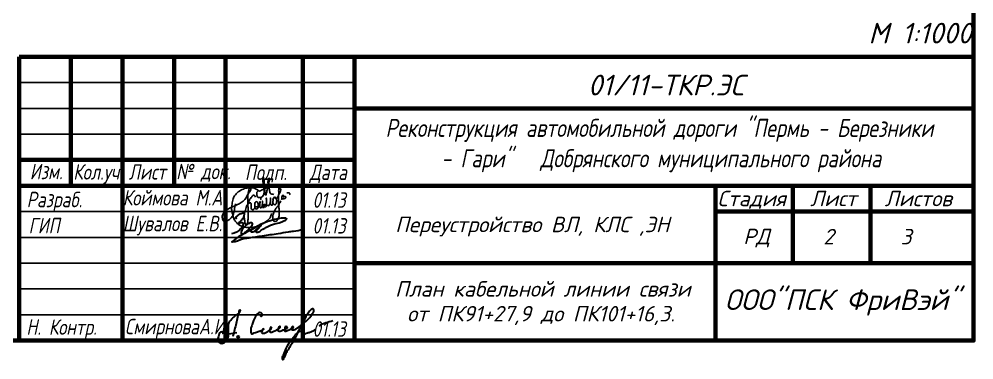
# Model space of a CAD drawing. Header units: millimetres. Extents: x 1808 to 2910, y -1045 to 155.
# Drawn here: x 2689.1 to 2874.3, y -539.4 to -473.4 of the extents above; entities that cross this region are included whole.
import ezdxf
from ezdxf.enums import TextEntityAlignment as Align

# ---------------------------------------------------------------- set-up
doc = ezdxf.new("R2010")
doc.units = ezdxf.units.MM
doc.layers.add('_Оформление', color=7, linetype='Continuous')
doc.layers.add('ЛИНИЯ', color=7, linetype='Continuous', lineweight=18)
doc.layers.add('проект', color=7, linetype='Continuous', lineweight=80)
doc.layers.add('ЭЛЕКТРИКА', color=1, linetype='Continuous', lineweight=40, plot=False)
doc.styles.add('GPR', font='isocpeui.ttf', dxfattribs={"width": 0.8})
doc.styles.get("Standard").update_dxf_attribs({"font": 'isocpeui.ttf'})

# ---------------------------------------------------------------- blocks, each defined once
blk = doc.blocks.new('A$C14F24BE0')
at = {"lineweight": 30, "true_color": 0x0718b0}
blk.add_hatch(color=164, dxfattribs=at).paths.add_polyline_path([(2.59, -4.28, 1), (2.22, -4.28, 1)])
at = {"color": 164, "lineweight": 30, "true_color": 0x0718b0}
blk.add_line((0.23, -3.77), (2.15, -3.46), dxfattribs=at)
blk.add_circle((2.41, -4.28), 0.188, dxfattribs=at)
at = {"color": 164, "lineweight": 30, "true_color": 0x0718b0, "start_tangent": (0.860782, 0.508973)}
blk.add_spline([(-0.49, -3.72), (-0.53, -3.41), (-0.97, -3.39), (-1.41, -4.2), (-1.56, -4.93), (-1.23, -5.39), (-0.51, -5.53), (0.18, -5.03), (0.49, -4.37), (0.54, -3.46), (0.54, -2.34), (0.7, -1.49), (1.39, -0.62), (2.25, 0.06), (2.84, 0.7), (2.86, 0.84), (2.62, 0.84), (2.58, 0.68), (2.53, 0.39), (2.33, -0.49), (1.73, -2.9), (1.4, -4.2)], degree=3, dxfattribs=at)
at = {"color": 164, "lineweight": 30, "true_color": 0x0718b0}
blk.add_spline([(6.77, 0.11), (6.74, -0.04), (6.79, -0.24), (6.92, -0.26), (7.09, -0.16), (7.09, 0.14), (6.88, 0.35), (6.43, 0.38), (5.77, -0.36), (5.14, -1.9), (4.88, -2.85), (4.92, -3.36), (5, -3.67), (5.34, -3.61), (6.15, -3.34), (6.88, -3.04), (7.36, -2.85), (7.4, -2.79), (7.32, -2.73), (7.19, -2.85), (7, -3.26), (6.97, -3.45), (7.06, -3.54), (7.66, -3.49), (8.18, -3.22), (8.59, -2.97), (8.86, -2.68), (8.93, -2.53), (8.83, -2.42), (8.63, -2.67), (8.53, -2.94), (8.56, -3.29), (8.72, -3.4), (9.19, -3.27), (9.87, -2.95), (10.43, -2.58), (10.6, -2.39), (10.51, -2.24), (10.35, -2.37), (10.18, -2.67), (10.14, -3.05), (10.34, -3.15), (11.15, -2.95), (11.87, -2.68), (12.01, -2.52), (11.84, -2.33), (11.57, -2.35), (11.48, -2.81), (11.4, -3.04), (11.51, -3.18), (11.8, -3.1), (12.44, -2.88), (12.85, -2.64), (13.16, -2.41), (12.94, -2.3), (12.77, -2.54), (12.75, -2.82), (12.98, -2.92), (13.39, -2.85), (13.99, -2.54), (15.11, -1.65), (16.08, -0.78), (16.87, 0.22), (17.11, 0.74), (17.11, 0.96), (16.96, 1.14), (16.74, 1.1), (16.26, 0.68), (15.72, -0.11), (15.15, -1.16), (14.5, -2.43), (13.2, -4.96), (12.11, -6.78), (11.69, -7.49), (11.41, -8.15), (11.23, -8.5), (11.09, -8.72), (11.04, -8.62), (11.21, -7.82), (11.74, -6.57), (12.73, -4.88), (13.44, -4), (13.86, -3.56), (14.24, -3.3), (14.59, -3.15), (14.83, -3.18), (14.87, -3.49), (14.87, -3.8), (14.9, -3.95), (15.51, -3.69), (16.19, -3.43), (16.79, -3.21), (17.39, -2.82)], degree=3, dxfattribs=at)
at = {"color": 164, "lineweight": 30, "true_color": 0x0718b0, "end_tangent": (1, 0)}
blk.add_spline([(18.13, -2.16), (18.79, -1.78), (19.45, -1.52), (20.76, -1.14)], degree=3, dxfattribs=at)
blk = doc.blocks.new('A$C6218632A')
at = {"layer": 'ЭЛЕКТРИКА', "color": 0, "linetype": 'ByBlock', "lineweight": -2}
for points in [[(6.36, 3.64), (6.29, 3.55), (6.19, 3.42), (6.15, 3.2), (6.16, 3.02), (6.19, 2.85), (6.25, 2.66), (6.38, 2.48), (6.66, 2.4), (7.08, 2.46), (7.29, 2.63), (7.51, 3.03), (7.59, 3.33), (7.62, 3.64), (7.55, 4.03), (7.51, 4.37), (7.44, 4.87), (7.4, 5.33), (7.36, 5.91), (7.47, 6.15), (7.47, 6.37), (7.55, 5.74), (7.7, 4.13), (7.96, 2.9), (8.05, 3.35), (8.25, 4.05), (8.38, 4.68), (8.57, 5.55), (8.57, 6.17), (8.53, 6.13), (8.51, 4.61), (8.64, 3.77), (8.77, 3.24), (9.46, 3.01)], [(2.03, 1.19), (1.82, -0.01), (1.23, -1.54), (-0.29, -2.12), (-0.51, -1.14), (0.9, 0.34), (2.31, 0.98), (3.87, 2.03), (4.64, 3.3), (4.99, 3.94), (4.92, 4.64), (4.63, 3.92), (4.43, 2.74), (4.43, 1.61), (4.49, 0.13), (4.52, -1.09), (4.48, -1.64), (4.41, -2.36), (4.15, -2.9), (3.94, -2.6), (3.8, -1.92), (3.73, -1.52), (3.73, -1.11), (3.76, -0.75), (3.87, -0.36), (3.99, -0.04), (4.14, 0.48), (4.42, 1.2), (4.76, 1.95), (5.18, 2.54), (5.63, 2.88), (5.9, 2.46)], [(8.16, 4.33), (7.67, 4.08), (7.08, 3.83), (6.68, 3.67), (6.4, 3.82), (6.18, 3.96), (6.06, 4.05), (5.79, 4.17), (5.55, 4.26), (5.1, 4.32), (4.59, 4.29), (3.57, 4.05), (2.59, 3.49), (1.86, 2.72), (1.52, 1.92), (1.34, 0.89), (1.3, 0.16), (1.43, -0.58), (1.58, -1.22), (1.8, -1.83), (2.16, -2.37), (2.65, -2.82), (3.82, -3.32), (5.25, -3.4), (6.28, -3.14), (7.66, -2.46), (8.75, -1.51), (9.04, -0.7)], [(7.71, 0.86), (7.81, 0.83), (7.83, 0.91), (7.83, 0.98), (7.79, 1.05), (7.74, 1.09), (7.62, 1.09), (7.58, 1.04), (7.57, 0.88), (7.57, 0.77), (7.68, 0.62), (7.74, 0.59), (7.88, 0.58), (7.97, 0.68), (8.03, 0.79), (8.07, 0.95), (8.06, 1.05), (8.06, 1.36), (8.05, 1.53), (8.05, 1.76), (8.03, 1.9), (8, 2.31), (8.05, 1.66), (8.05, 1.55), (8.05, 1.45), (8.07, 1.21), (8.1, 1.08), (8.16, 0.96), (8.25, 0.86), (8.33, 0.81), (8.65, 1.05), (8.74, 1.3), (8.8, 1.62), (8.82, 1.99), (8.81, 2.34), (8.82, 2.15), (8.82, 1.96), (8.82, 1.67), (8.84, 1.5), (8.84, 1.31), (8.88, 1.11), (8.95, 0.95), (8.97, 0.95), (9.21, 0.97), (9.29, 1.13), (9.31, 1.67), (9.32, 1.88), (9.32, 2.18), (9.65, 2.46), (9.69, 2.45), (9.84, 2.3), (9.84, 2.4), (9.46, 2.42), (9.32, 2.18), (9.32, 1.97), (9.31, 1.67), (9.35, 1.27), (9.41, 1.18), (9.67, 1.01), (9.89, 1.14), (9.96, 1.27), (9.99, 1.4), (10.03, 1.7), (10.01, 1.98), (9.98, 2.12), (9.96, 2.2), (9.83, 2.34), (9.78, 2.38), (9.76, 2.29), (9.82, 2.21), (9.96, 2.22), (10.06, 2.3), (10.16, 2.36), (10.25, 2.55), (10.32, 2.7), (10.39, 2.92), (10.42, 3.01), (10.57, 3.21), (10.65, 3.33), (10.77, 3.66), (10.78, 4.09), (10.48, 4.26), (10.43, 4.06), (10.41, 3.78), (10.44, 3.4), (10.43, 3.08), (10.41, 2.85), (10.4, 2.42), (10.37, 2.1), (10.36, 1.71), (10.4, 1.4), (10.41, 1.13), (10.43, 0.81), (10.45, 0.57), (10.48, 0.21), (10.51, -0.09), (10.53, -0.53), (10.51, -0.91), (10.45, -1.3), (10.31, -1.73), (9.91, -2.2), (9.48, -2.18), (9.34, -1.88), (9.27, -1.41), (9.29, -1.04), (9.4, -0.66), (9.55, -0.31), (9.71, 0.01), (9.88, 0.29), (10.09, 0.54), (10.31, 0.79), (10.51, 1.19), (10.86, 1.75)], [(6.92, 1.97), (6.93, 2.05), (6.94, 2.22), (6.95, 2.28), (7.03, 2.36), (7.1, 2.34)], [(11.08, 2.11), (11.05, 2.31), (11.05, 2.55), (11.16, 2.82), (11.31, 2.84), (11.4, 2.76), (11.39, 2.61), (11.37, 2.48), (11.38, 2.49), (11.47, 2.58), (11.63, 2.65), (11.72, 2.62), (11.78, 2.55), (11.82, 2.49), (11.76, 2.37), (11.72, 2.29), (11.57, 2.21), (11.47, 2.18), (11.27, 2.15), (11.15, 2.13), (11.04, 2.12), (10.95, 2.1), (10.92, 2.04)], [(12.01, 3.3), (12.26, 3.34), (12.53, 3.23), (12.61, 3.09), (12.54, 2.91)], [(4.39, 1.12), (4.81, 1.38), (4.97, 1.39), (5.08, 1.26), (5.09, 1.06), (5.06, 0.88), (5.06, 0.61), (5.08, 0.37), (5.17, 0.16), (5.34, 0.05), (5.53, 0.09), (5.71, 0.27), (5.82, 0.61), (5.8, 1.03), (5.88, 1.44), (6.16, 1.61), (6.4, 1.39), (6.45, 1), (6.45, 0.68), (6.4, 0.35), (6.23, 0.2), (5.97, 0.2), (5.84, 0.26), (5.8, 0.35), (5.8, 0.53), (6.25, 0.63), (6.53, 0.74), (6.7, 0.9), (6.79, 1.18), (6.79, 1.63), (6.79, 1.18), (6.75, 0.87), (6.77, 0.63), (6.83, 0.46), (6.86, 0.42), (6.97, 0.42), (7.09, 0.48), (7.14, 0.6), (7.19, 0.75), (7.22, 0.94), (7.23, 1.05), (7.25, 1.13), (7.26, 1.29), (7.26, 1.44), (7.27, 1.54), (7.27, 1.71), (7.25, 1.46), (7.25, 1.26), (7.25, 1.11), (7.25, 1.05), (7.25, 1.02), (7.25, 0.98), (7.25, 0.77), (7.28, 0.57), (7.33, 0.47), (7.58, 0.51)]]:
    blk.add_spline(points, degree=3, dxfattribs=at)
blk = doc.blocks.new('A$C54C13FF2')
at = {"color": 182, "lineweight": 30}
blk.add_spline([(0.77, 4.58), (0.92, 4.59), (0.84, 4.53), (0.78, 4.57), (0.76, 4.63), (0.89, 4.84), (1.27, 5.17), (1.63, 5.41), (2.1, 5.58), (2.29, 5.61), (2.42, 5.51), (2.42, 5.3), (2.31, 4.8), (2.02, 4.36), (1.64, 3.94), (1.37, 3.63), (1.36, 3.62), (1.36, 3.66), (1.47, 3.7), (1.73, 3.77), (2.05, 3.76), (2.25, 3.63), (2.19, 3.23), (1.81, 2.6), (1.13, 2.01), (0.46, 1.68), (0, 1.54)], degree=3, dxfattribs=at)
at = {"color": 182, "lineweight": 30, "end_tangent": (1, 0)}
blk.add_spline([(4.46, 2.69), (4.18, 2.61), (3.92, 2.39), (3.74, 2.2), (3.73, 2.01), (3.91, 1.92), (4.27, 2.01), (4.81, 2.44), (5.42, 2.93), (5.69, 3.19), (5.74, 3.19), (5.71, 3.16), (5.66, 3.1), (5.4, 2.84), (5.09, 2.48), (4.77, 2.16), (4.72, 2.01), (4.72, 1.94), (4.73, 1.87), (4.87, 1.86), (5.26, 1.95), (6.05, 2.47), (6.55, 2.76), (7.01, 3), (7.54, 3.24), (9.74, 3.89), (10.28, 4.15), (10.61, 4.31), (10.68, 4.47), (10.23, 4.61), (9.04, 4.5), (7.5, 4.1), (5.6, 3.35), (3.21, 1.99), (0.05, 0.04), (0.01, 0), (0.08, 0.02), (0.46, 0.05), (1.37, 0.33), (3.42, 0.8), (5.97, 1.19), (9.01, 1.64), (11.01, 1.96), (11.97, 2.09), (13.78, 2.39)], degree=3, dxfattribs=at)
at = {"color": 182, "lineweight": 30, "start_tangent": (-0.254421, -0.967094)}
blk.add_spline([(1.99, 2.13), (2.24, 2.65), (2.77, 3.16), (3.44, 3.66), (3.84, 3.76), (3.98, 3.54), (3.7, 2.93), (2.91, 2.08), (2.52, 1.74), (2.22, 1.51), (2.01, 1.49), (1.89, 1.75), (1.99, 2.1), (2.04, 2.28)], degree=3, dxfattribs=at)

msp = doc.modelspace()

# ---------------------------------------------------------------- linework, layer by layer
at = {"layer": '_Оформление', "color": 0, "linetype": 'Continuous', "lineweight": 70}
for p, q in [((2689.19, -480.66), (2874.19, -480.66)), ((2689.19, -535.66), (2689.19, -480.66)), ((2699.19, -505.66), (2699.19, -480.66)), ((2709.19, -535.66), (2709.19, -480.66)), ((2719.19, -505.66), (2719.19, -480.66)), ((2729.19, -535.66), (2729.19, -480.66)), ((2744.19, -535.66), (2744.19, -480.66)), ((2754.19, -535.66), (2754.19, -480.66)), ((2754.19, -490.66), (2874.19, -490.66)), ((2689.19, -500.66), (2754.19, -500.66)), ((2689.19, -505.66), (2874.19, -505.66)), ((2824.19, -535.66), (2824.19, -505.66)), ((2839.19, -520.66), (2839.19, -505.66)), ((2854.19, -520.66), (2854.19, -505.66)), ((2824.19, -510.66), (2874.19, -510.66)), ((2754.19, -520.66), (2874.19, -520.66)), ((2689.19, -535.66), (2874.19, -535.66))]:
    msp.add_line(p, q, dxfattribs=at)
at = {"layer": '_Оформление', "color": 0}
for p, q in [((2874.19, -535.66), (2874.19, -480.66)), ((2689.19, -485.66), (2754.19, -485.66)), ((2689.19, -490.66), (2754.19, -490.66)), ((2754.19, -495.66), (2689.19, -495.67)), ((2689.19, -510.66), (2754.19, -510.66)), ((2689.19, -515.66), (2754.19, -515.66)), ((2689.19, -520.66), (2754.19, -520.66)), ((2689.19, -525.66), (2754.19, -525.66)), ((2689.19, -530.66), (2754.19, -530.66))]:
    msp.add_line(p, q, dxfattribs=at)
at = {"layer": '_Оформление', "lineweight": 70, "ltscale": 200}
msp.add_lwpolyline([(2874.19, -249.78), (1824.77, -249.78), (1824.77, -535.66), (2874.19, -535.66)], close=True, dxfattribs=at)

# ---------------------------------------------------------------- block references
at = {"color": 0, "linetype": 'ByBlock', "lineweight": -2}
msp.add_blockref('A$C6218632A', (2729.06, -510.35), dxfattribs=at)
at = {"color": 0}
msp.add_blockref('A$C54C13FF2', (2730.36, -516.54), dxfattribs=at)
at = {"layer": '_Оформление', "color": 0}
msp.add_blockref('A$C14F24BE0', (2729.19, -530.66), dxfattribs=at)

# ---------------------------------------------------------------- texts
at = {"layer": '_Оформление', "color": 0, "lineweight": -3, "width": 0.8}
for s, p in [('Изм.  ', (2691.23, -504.4)), ('Кол.уч.  ', (2699.65, -504.47)), ('Лист ', (2710.4, -504.47)), ('№ док.  ', (2719.61, -504.4)), ('Подп.', (2732.94, -504.55)), ('Дата', (2745.47, -504.54)), ('Разраб.', (2690.62, -509.83)), ('Коймова М.А.', (2709.26, -509.48)), ('01.13', (2746.04, -509.93)), ('ГИП', (2690.99, -514.88)), ('Шувалов Е.В. ', (2709.26, -514.48)), ('01.13', (2746.04, -514.93)), ('Н. Контр.', (2690.56, -534.54)), ('СмирноваА.И.', (2709.68, -534.45)), ('01.13', (2746.04, -534.93))]:
    msp.add_text(s, height=3, dxfattribs=at).set_placement(p)
at = {"layer": '_Оформление', "color": 0, "lineweight": -3}
for s, height, p in [('Стадия', 3, (2824.54, -509.63)), ('Лист  ', 3, (2842.51, -509.62)), ('Листов', 3, (2856.97, -509.63)), ('РД', 3, (2829.54, -516.99)), ('2', 3, (2845.07, -517.02)), ('3', 3, (2860.07, -517.02)), ('ООО"ПСК ФриВэй" ', 4, (2825.95, -529.74))]:
    msp.add_text(s, height=height, dxfattribs=at).set_placement(p)
at = {"layer": 'ЛИНИЯ', "color": 0, "linetype": 'ByBlock', "style": 'GPR'}
for s, p in [('План кабельной линии связи', (2790.69, -527.15)), ('от ПК91+27,9 до ПК101+16,3.', (2790.32, -531.96))]:
    msp.add_text(s, height=3, dxfattribs=at).set_placement(p, align=Align.CENTER)
at = {"layer": 'проект', "color": 0, "lineweight": -3}
for s, height, p in [('М 1:1000', 4, (2853.82, -478.07)), ('01/11-ТКР.ЭС', 4, (2799.44, -488.14)), ('Переустройство ВЛ, КЛС ,ЭН', 3, (2762.06, -514.66))]:
    msp.add_text(s, height=height, dxfattribs=at).set_placement(p)
at = {"layer": 'проект', "color": 0, "lineweight": -3, "width": 0.8}
for s, p in [('Реконструкция автомобильной дороги "Пермь - Березники', (2760.2, -496.2)), (' - Гари"   Добрянского муниципального района', (2769.25, -502.08))]:
    msp.add_text(s, height=3.5, dxfattribs=at).set_placement(p)

doc.saveas('drawing.dxf')
